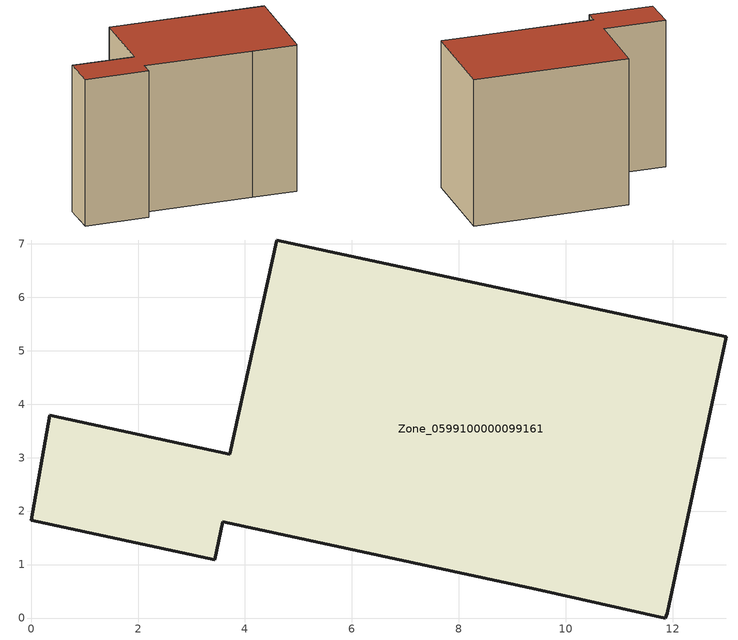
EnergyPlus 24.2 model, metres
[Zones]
Zone_0599100000099161
 floor ground (C_G): 3.58,1.8 3.43,1.09 0,1.83 0.35,3.79 3.71,3.06 4.59,7.07 13,5.26 11.89,0.09 11.86,0 9.44,0.54 z0
 wall outside (C_F): 3.43,1.09 3.58,1.8 9.44,0.54 11.86,0 11.89,0.09 13,5.26 4.59,7.07 3.71,3.06 0.35,3.79 0,1.83 3.43,1.09 z0:8.41
 roof outside (C_R): 9.44,0.54 11.86,0 11.89,0.09 13,5.26 4.59,7.07 3.71,3.06 0.35,3.79 0,1.83 3.43,1.09 3.58,1.8 z8.41
[BUILDING]
Pand.0599100000099161: North Axis=0; Terrain=City; Loads Convergence Tolerance Value=0.04; Temperature Convergence Tolerance Value=0.4; Solar Distribution=FullExterior; Maximum Number of Warmup Days=25; Minimum Number of Warmup Days=1
[Site:Location]
Rotterdam.The.Hague.AP_ZH_NLD Design_Conditions: Latitude=51.96; Longitude=4.45; Time Zone=1; Elevation=-4.5
[SITE:GROUNDTEMPERATURE:BUILDINGSURFACE]
18, 18, 18, 18, 18, 18, 18, 18, 18, 18, 18, 18
[MATERIAL] Thermal Absorptance=0.9; Solar Absorptance=0.7; Visible Absorptance=0.7
Name | Roughness | Thickness | Conductivity | Density | Specific Heat
G.TC.1975-1991 | MediumSmooth | 0.15 | 0.288461 | 540 | 1210
F.TC.1975-1991 | Rough | 0.3 | 0.230769 | 1920 | 840
R.TC.1975-1991 | MediumRough | 0.2 | 0.153846 | 1500 | 1000
[CONSTRUCTION]
C_G: G.TC.1975-1991
C_F: F.TC.1975-1991
C_R: R.TC.1975-1991
[ZONE]
Zone_0599100000099161: Type=1; Multiplier=1; Ceiling Height=Autocalculate; Volume=Autocalculate; Floor Area=autocalculate; Part of Total Floor Area=Yes
[ZONEINFILTRATION:DESIGNFLOWRATE]
Infil_Zone_0599100000099161: Zone or ZoneList or Space or SpaceList=Zone_0599100000099161; Schedule=AlwaysOn; Design Flow Rate Calculation Method=Flow/Area; Flow Rate per Floor Area=0.003; Constant Term Coefficient=1; Temperature Term Coefficient=0; Velocity Term Coefficient=0; Velocity Squared Term Coefficient=0
[HVACTEMPLATE:ZONE:IDEALLOADSAIRSYSTEM]
Zone_0599100000099161: Maximum Heating Supply Air Temperature=50; Minimum Cooling Supply Air Temperature=13; Maximum Heating Supply Air Humidity Ratio=0.0156; Minimum Cooling Supply Air Humidity Ratio=0.0077; Heating Limit=NoLimit; Cooling Limit=NoLimit; Dehumidification Control Type=ConstantSensibleHeatRatio; Cooling Sensible Heat Ratio=0.7; Dehumidification Setpoint=60; Humidification Control Type=None; Humidification Setpoint=30; Outdoor Air Method=None; Outdoor Air Flow Rate per Person=0.00944; Outdoor Air Flow Rate per Zone Floor Area=0; Outdoor Air Flow Rate per Zone=0; Demand Controlled Ventilation Type=None; Outdoor Air Economizer Type=NoEconomizer; Heat Recovery Type=None; Sensible Heat Recovery Effectiveness=0.7; Latent Heat Recovery Effectiveness=0.65
[ZONECONTROL:THERMOSTAT]
ThermostatControl_Zone_0599100000099161: Zone or ZoneList=Zone_0599100000099161; Control Type Schedule=DualSetpointControlType; Control 1=Thermostat_Zone_0599100000099161; Temperature Difference Between Cutout And Setpoint=0
[THERMOSTATSETPOINT:DUALSETPOINT]
Thermostat_Zone_0599100000099161: Heating Setpoint Temperature Schedule=HeatingSetpoint_Zone_0599100000099161; Cooling Setpoint Temperature Schedule=CoolingSetpoint_Zone_0599100000099161
[SCHEDULE:COMPACT]
HeatingSetpoint_Zone_0599100000099161: Through: 12/31, For: AllDays, Until: 24:00, 21
CoolingSetpoint_Zone_0599100000099161: Through: 12/31, For: AllDays, Until: 24:00, 24
DualSetpointControlType: Through: 12/31, For: AllDays, Until: 24:00, 4
AlwaysOn: Through: 12/31, For: AllDays, Until: 24:00, 1
